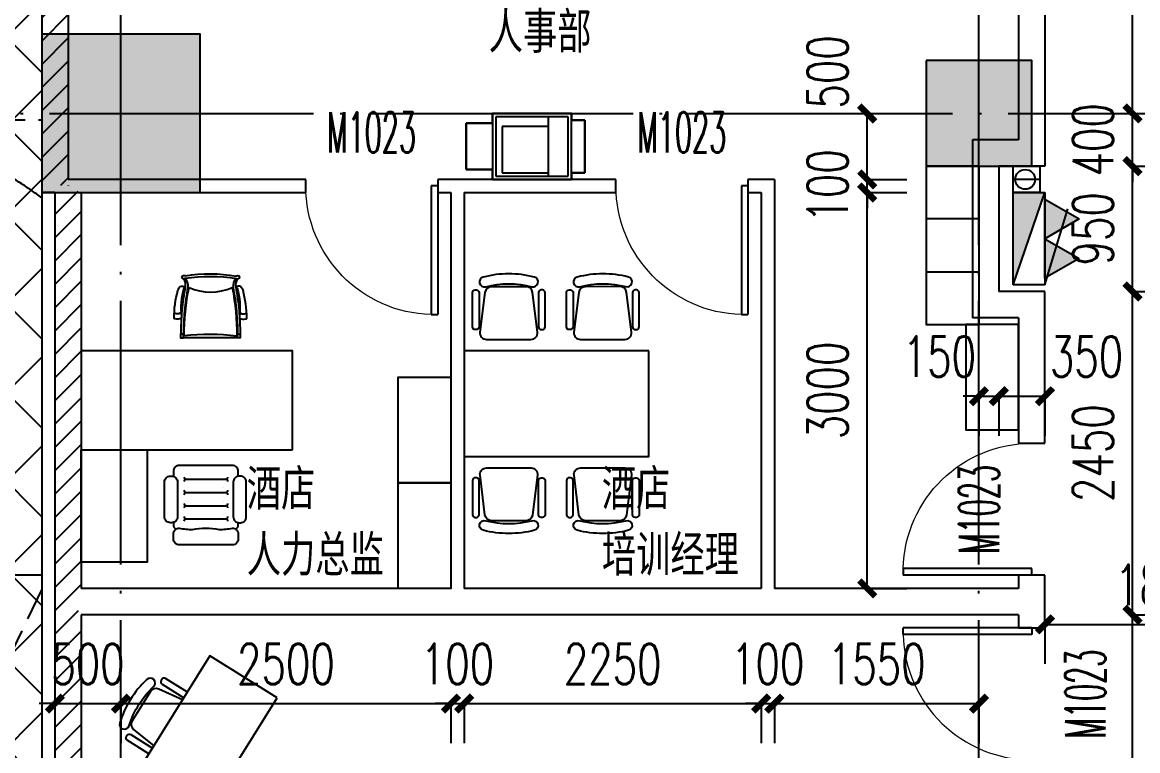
# Model space of a CAD drawing. Header units: millimetres. Extents: x 12325263 to 13848842, y -1463133 to 573208.
# Drawn here: x 12557550 to 12565999, y -894117 to -888596 of the extents above; entities that cross this region are included whole.
import ezdxf
from ezdxf.xclip import XClip

# ---------------------------------------------------------------- set-up
doc = ezdxf.new("R2010")
doc.units = ezdxf.units.MM
doc.header["$LTSCALE"] = 1000
doc.header["$XCLIPFRAME"] = 0
for name, pattern in [('-2F平面$0$DASH', [0.35, 0.25, -0.1]), ('DOTE', [2.42, 2, -0.2, 0.02, -0.2]), ('HIDDEN', [9.525, 6.35, -3.175])]:
    doc.linetypes.add(name, pattern=pattern)
for name, color, linetype in [('#s-灭火器', 20, 'Continuous'), ('-2F平面$0$PARTS-CAR公寓-机械车位', 240, 'Continuous'), ('A-ANNO-DIMS', 83, 'Continuous'), ('A-ANNO-TEXT', 7, 'Continuous'), ('A-AXIS', 16, 'DOTE'), ('A-COLS', 6, 'Continuous'), ('A-WALL', 5, 'Continuous'), ('A-WALL-PATT', 8, 'Continuous'), ('A_WALL(防火墙)', 151, 'Continuous'), ('EQUIP_消火栓', 7, 'Continuous'), ('fur202301', 252, 'Continuous'), ('PUB_DIM', 83, 'Continuous'), ('PUB_HATCH', 8, 'Continuous'), ('VPIPE-消防高', 3, 'Continuous'), ('WALL', 5, 'Continuous'), ('WALL-SHATCH', 8, 'Continuous'), ('WINDOW', 4, 'Continuous'), ('WINDOW_TEXT', 7, 'Continuous'), ('水条件', 1, 'Continuous')]:
    doc.layers.add(name, color=color, linetype=linetype)
doc.layers.add('-2F平面$0$A-轨迹线', color=8, linetype='Continuous', plot=False)
doc.styles.add('_TCH_DIM_T3', font='SIMPLEX.shx', dxfattribs={"width": 0.705882, "bigfont": 'GBCBIG.shx'})
doc.styles.add('_TCH_WINDOW', font='SIMPLEX', dxfattribs={"width": 0.7, "height": 3.5, "bigfont": 'GBCBIG'})
doc.styles.add('TITXV', font='', dxfattribs={"width": 0.7})
doc.styles.get('TITXV').set_extended_font_data('SimSun')
doc.dimstyles.new('_TCH_ARCH&&120', dxfattribs={"dimtxt": 306, "dimasz": 120, "dimexe": 300, "dimexo": 360, "dimgap": 147, "dimtad": 1, "dimdec": 0, "dimzin": 0, "dimdsep": 46, "dimtxsty": '_TCH_DIM_T3', "dimblk": 'ARCHTICK', "dimcen": 0.09, "dimclrt": 7, "dimazin": 2, "dimtfac": 1, "dimtdec": 0, "dimtix": 1, "dimtmove": 2, "dimatfit": 3, "dimfxl": 1, "dimfxlon": 1, "dimtolj": 1, "dimtzin": 0, "dimarcsym": 0})
pattern_1 = [(45, (0, 89.76), (-88.388383, 88.388383), [])]

# ---------------------------------------------------------------- blocks, each defined once
blk = doc.blocks.new('adgshg13-A$C7F010FC0')
at = {"layer": 'WALL-SHATCH'}
h = blk.add_hatch(color=256, dxfattribs=at)
h.dxf.hatch_style = 1
h.paths.add_polyline_path([(-60384.2, -16880.9), (-763.2, 197.5), (12587.6, -13153.3), (12587.6, -157996), (-162964.9, -188820.4), (-171262.4, -180522.9), (-171262.4, -31310.9), (-150707.2, -10755.7), (-131860.1, -7980.9), (-99162.4, -7980.9), (-99162.4, -4980.9), (-76620.4, -4980.9), (-70107.7, -16880.9)], flags=16)
h.paths.add_polyline_path([(-60091.2, -16380.9), (-646.9, 646.9), (12987.6, -12987.6), (12987.6, -158331.9), (-163100.6, -189250.4), (-171662.4, -180688.6), (-171662.4, -31145.2), (-150777.9, -10260.7), (-131896.7, -7480.9), (-99562.4, -7480.9), (-99562.4, -4580.9), (-76365.6, -4580.9), (-69907.5, -16380.9)])
blk = doc.blocks.new('adgshg2qbj-gycw-bj-13--2F平面$0$CAR-机械车位')
at = {"layer": '-2F平面$0$A-轨迹线', "color": 251, "linetype": '-2F平面$0$DASH'}
blk.add_lwpolyline([(2500, 3642.5, 0.290247), (2500, 6480.5), (2500, 8022.2, 0.450414), (-2948.5, 6924.3), (-2948.5, 5200), (0, 5200)], format="xyb", dxfattribs=at)
at = {"linetype": '-2F平面$0$DASH'}
for p, q in [((2500, 5200), (0, 0)), ((2500, 0), (0, 5200)), ((0, 2600), (2500, 2600))]:
    blk.add_line(p, q, dxfattribs=at)
for p, q in [((2500, 5200), (0, 5200)), ((0, 5200), (0, 200)), ((2500, 300), (2500, 5200))]:
    blk.add_line(p, q)
blk.add_lwpolyline([(2500, 300), (2500, 0), (0, 0), (0, 200)])
blk = doc.blocks.new('A$C4C7A72D3')
at = {"layer": '-2F平面$0$PARTS-CAR公寓-机械车位'}
for p, rotation in [((172069.1, 50338.7), 99.95953975250532), ((165556.2, 37418.6), 9.957498441716474)]:
    blk.add_blockref('adgshg2qbj-gycw-bj-13--2F平面$0$CAR-机械车位', p, dxfattribs=dict(at, rotation=rotation))
at = {"layer": 'WALL', "color": 1}
blk.add_blockref('adgshg13-A$C7F010FC0', (210433, 205503.6), dxfattribs=at)
blk = doc.blocks.new('qlzw')
at = {"layer": 'A-AXIS'}
for p, q in [((12424866.8, 979489.8), (12424866.8, 1082089.8)), ((12431366.8, 979489.8), (12431366.8, 1082089.8)), ((12404966.8, 992589.8), (12485416.8, 992589.8))]:
    blk.add_line(p, q, dxfattribs=at)
blk = doc.blocks.new('_FZH')
blk.add_lwpolyline([(-0.5, -0.5), (0.5, -0.5), (0.5, 0.5), (-0.5, 0.5)], close=True)
at = {"layer": 'PUB_HATCH'}
blk.add_solid([(-0.5, -0.5), (0.5, -0.5), (-0.5, 0.5), (0.5, 0.5)], dxfattribs=at)
blk = doc.blocks.new('asdfdsfds')
at = {"layer": 'A-COLS', "rotation": 270}
for p, xscale, yscale, zscale in [((-46000, -3400), 1200, 1200, 1200), ((-39500, -3400), 800, 800, 800)]:
    blk.add_blockref('_FZH', p, dxfattribs=dict(at, xscale=xscale, yscale=yscale, zscale=zscale))
blk = doc.blocks.new('管位')
at = {"layer": '水条件'}
blk.add_line((12573126, 675360.4), (12573126, 675160.4), dxfattribs=at)
blk.add_lwpolyline([(12573026, 675360.4), (12573226, 675360.4), (12573226, 675160.4), (12573026, 675160.4)], close=True, dxfattribs=at)
blk = doc.blocks.new('灭火器')
at = {"layer": '#s-灭火器', "ltscale": 1000}
for points in [[(292444.1, 59706.6), (292144.1, 59706.6), (292294.1, 59446.8)], [(292744.1, 59706.6), (292444.1, 59706.6), (292594.1, 59446.8)]]:
    blk.add_hatch(color=256, dxfattribs=at).paths.add_polyline_path(points)
for points in [[(292294.1, 59446.8), (292444.1, 59706.6), (292144.1, 59706.6)], [(292594.1, 59446.8), (292744.1, 59706.6), (292444.1, 59706.6)]]:
    blk.add_lwpolyline(points, close=True, dxfattribs=at)
blk = doc.blocks.new('$TWTSYS$00000508')
for p, q in [((-0.5, 0.5), (0.324, 1.224)), ((-0.5, 0.5), (-0.5, -0.5)), ((-0.5, -0.5), (0.5, 0.5)), ((0.5, 0.5), (-0.5, 0.5)), ((0.5, -0.5), (0.5, 0.5)), ((-0.5, -0.5), (0.5, -0.5))]:
    blk.add_line(p, q)
blk.add_solid([(0.5, -0.5), (0.5, 0.5), (-0.5, -0.5)])
blk = doc.blocks.new('消火栓')
at = {"layer": '#s-灭火器', "rotation": 180.0000000000001}
blk.add_blockref('灭火器', (12864422.1, 734931.8), dxfattribs=at)
at = {"layer": 'EQUIP_消火栓', "xscale": 700, "yscale": 240, "zscale": 700}
blk.add_blockref('$TWTSYS$00000508', (12571977.9, 675105.2), dxfattribs=at)
blk = doc.blocks.new('asdfasfasdfsdf')
at = {"layer": 'VPIPE-消防高'}
blk.add_circle((-3450, -21150), 75, dxfattribs=at)
at = {"xscale": -1, "rotation": 270}
blk.add_blockref('消火栓', (-678525.2, -12593577.9), dxfattribs=at)
at = {"layer": '水条件', "rotation": 270}
blk.add_blockref('管位', (-678700.4, 12551976), dxfattribs=at)
blk = doc.blocks.new('asdgagasdgfg培训桌')
at = {"layer": 'fur202301'}
blk.add_lwpolyline([(1916452.1, 259896.4), (1915852.1, 259896.4), (1915852.1, 258696.4), (1916452.1, 258696.4)], close=True, dxfattribs=at)
for points in [[(1915852.1, 259572.8), (1915657.4, 259572.8, 0.414214), (1915637.4, 259552.8), (1915637.4, 259542.8, 0.414214), (1915657.4, 259522.8), (1915852.1, 259522.8)], [(1915852.1, 259502.7), (1915656.2, 259478.2, 0.378242), (1915612.4, 259428.6), (1915612.4, 259166.9, 0.378242), (1915656.2, 259117.3), (1915852.1, 259092.8)], [(1915852.1, 259022.8), (1915657.4, 259022.8, -0.414214), (1915637.4, 259042.8), (1915637.4, 259052.8, -0.414214), (1915657.4, 259072.8), (1915852.1, 259072.8)]]:
    blk.add_lwpolyline(points, format="xyb", dxfattribs=at)
blk.add_lwpolyline([(1915612.4, 259472.8, 1), (1915539.8, 259491.5, 0.127017), (1915539.8, 259104, 1), (1915612.4, 259122.8, -0.127017)], format="xyb", close=True, dxfattribs=at)
blk = doc.blocks.new('asdgagasdgfgjiaju')
at = {"layer": 'fur202301', "linetype": 'Continuous'}
blk.add_lwpolyline([(252356.1, 715595.2), (253156.1, 715595.2), (253156.1, 715195.2), (252356.1, 715195.2)], close=True, dxfattribs=at)
blk = doc.blocks.new('asdgagasdgfgsfhsgh')
at = {"layer": 'fur202301', "ltscale": 2}
for p, q in [((95908.2, -232930), (95808.2, -232930)), ((95808.2, -232930), (95808.2, -233330)), ((95808.2, -233330), (95808.2, -232930)), ((95808.2, -232930), (95908.2, -232930)), ((96508.2, -232880), (95908.2, -232880)), ((95908.2, -232930), (95908.2, -232880)), ((95908.2, -232880), (96508.2, -232880)), ((95908.2, -232880), (95908.2, -233380)), ((96508.2, -233380), (96508.2, -232880)), ((96508.2, -232880), (96508.2, -232955)), ((96708.2, -232955), (96508.2, -232955)), ((96508.2, -232955), (96708.2, -232955)), ((96708.2, -233305), (96708.2, -232955)), ((96708.2, -232955), (96708.2, -233305)), ((95808.2, -233330), (95908.2, -233330)), ((95908.2, -233330), (95808.2, -233330)), ((95908.2, -233380), (95908.2, -233330)), ((96508.2, -233305), (96708.2, -233305)), ((96708.2, -233305), (96508.2, -233305)), ((96508.2, -233305), (96508.2, -233380)), ((95908.2, -233380), (96508.2, -233380)), ((96508.2, -233380), (95908.2, -233380))]:
    blk.add_line(p, q, dxfattribs=at)
at = {"layer": 'fur202301', "linetype": 'HIDDEN'}
for p, q in [((96483.2, -232905), (95933.2, -232905)), ((95933.2, -232905), (95933.2, -233355)), ((96083.2, -232905), (96083.2, -233355)), ((96433.2, -232930), (96083.2, -232930)), ((96433.2, -233280), (96433.2, -232930)), ((96483.2, -233355), (96483.2, -232905)), ((96083.2, -233280), (96433.2, -233280)), ((95933.2, -233355), (96483.2, -233355))]:
    blk.add_line(p, q, dxfattribs=at)
blk = doc.blocks.new('asdgagasdgfgbgstaimian')
at = {"layer": 'fur202301'}
for p, q in [((942701.8, -1151567.2), (942701.8, -1151159.5)), ((943775.9, -1151546.9), (943775.9, -1151248.3)), ((943840.6, -1151265.3), (943840.6, -1151265.3)), ((943875.9, -1151546.9), (943875.9, -1151248.3)), ((943940.6, -1151265.3), (943940.6, -1151265.3)), ((943975.9, -1151546.9), (943975.9, -1151248.3)), ((944040.6, -1151265.3), (944040.6, -1151265.3)), ((944075.9, -1151546.9), (944075.9, -1151248.3)), ((943840.6, -1151529.9), (943840.6, -1151529.9)), ((943940.6, -1151529.9), (943940.6, -1151529.9)), ((944040.6, -1151529.9), (944040.6, -1151529.9)), ((943715.6, -1151644.5), (943755.2, -1151644.5))]:
    blk.add_line(p, q, dxfattribs=at)
blk.add_lwpolyline([(943552.7, -1150741.6), (942802.7, -1150741.6), (942802.7, -1152341.6), (943552.7, -1152341.6), (943552.7, -1150741.6)], dxfattribs=at)
for points in [[(942325.2, -1151170.6, -0.365691), (942328.2, -1151161.6, -0.101421), (942544.2, -1151143.2, -0.001324), (942554.5, -1151142.5, 0.24904), (942559.4, -1151096.1, 0.331241), (942554.8, -1151087.8, 0.066397), (942343.2, -1151116.8, 0.062264), (942314, -1151134.7, 0.225604), (942318.9, -1151172.2)], [(942510.2, -1151140.3, 0.260958), (942521.6, -1151104.7, 0.074597), (942514.2, -1151088.9, 0.074597)], [(942234.4, -1151554.1, -0.090545), (942236, -1151168.8), (942233.5, -1151169), (942232.2, -1151156.6, -1), (942257.1, -1151154.1), (942258.4, -1151166.5), (942255.9, -1151166.7, 0.074171), (942254.3, -1151556.3), (942256.8, -1151556.6), (942255.5, -1151569, -1), (942230.6, -1151566.3), (942232, -1151553.9), (942234.4, -1151554.1)], [(942254.7, -1151174.8, 0.143198), (942322.6, -1151191.8, -0.022904), (942498.5, -1151167, -0.022904), (942675.9, -1151158.3, 2.083447)], [(942257.7, -1151160.2, 0.154518), (942318.9, -1151172.2, -0.022908), (942496.6, -1151147.1, -0.022908), (942675.9, -1151138.3, -0.053057)], [(943752.7, -1151152.3), (943715.6, -1151152.3, 0.414214), (943670.8, -1151197), (943670.8, -1151599.6, 0.414214), (943715.6, -1151644.4)], [(944154, -1151170.2, 0.236068), (944118.2, -1151152.3), (944105.7, -1151152.3)], [(944145, -1151599.6, 0.055299), (944156.9, -1151498.3, -0.118462), (944156.9, -1151298.3, 0.055299), (944145, -1151197, -0.414214), (944189.8, -1151152.3), (944227.5, -1151152.3, -0.414214)], [(944227.5, -1151152.3, -0.414214), (944272.2, -1151197), (944272.2, -1151599.6, -0.414214), (944227.5, -1151644.4), (944189.8, -1151644.4, -0.414214), (944145, -1151599.6)], [(942254.7, -1151551.9, -0.143198), (942322.6, -1151534.8, 0.022904), (942498.5, -1151559.7, 0.022904), (942675.9, -1151568.3, -2.083447)], [(942255.6, -1151567.6, -0.160517), (942318.9, -1151554.5, 0.022908), (942496.6, -1151579.6, 0.022908), (942675.9, -1151588.3, 0.053057)], [(942325.2, -1151556, 0.365691), (942328.2, -1151565.1, 0.101421), (942544.2, -1151583.5, 0.001324), (942554.5, -1151584.2, -0.24904), (942559.4, -1151630.5, -0.331241), (942554.8, -1151638.9, -0.066397), (942343.2, -1151609.9, -0.062264), (942314, -1151591.9, -0.225604), (942318.9, -1151554.5)], [(942510.2, -1151586.4, -0.260958), (942521.6, -1151621.9, -0.074597), (942514.2, -1151637.7, -0.074597)], [(944102.8, -1151644.4), (944118.2, -1151644.4, 0.236068), (944154, -1151626.5)]]:
    blk.add_lwpolyline(points, format="xyb", dxfattribs=at)
for points in [[(944060.4, -1151190.3, 0.414214), (944105.2, -1151145.5), (944105.2, -1151136.4, 0.414214), (944060.4, -1151091.6), (943796.6, -1151091.6, 0.414214), (943751.9, -1151136.4), (943751.9, -1151145.5, 0.414214), (943796.6, -1151190.3)], [(942322, -1151525.8, 0.206368), (942323.3, -1151197.8, -0.047704), (942690.4, -1151164.3, 0.055512), (942688.7, -1151562.3, -0.047704)], [(944060.4, -1151612.5, -0.414214), (944105.2, -1151657.2), (944105.2, -1151666.4, -0.414214), (944060.4, -1151711.1), (943796.6, -1151711.1, -0.414214), (943751.9, -1151666.4), (943751.9, -1151657.2, -0.414214), (943796.6, -1151612.5)]]:
    blk.add_lwpolyline(points, format="xyb", close=True, dxfattribs=at)
for points in [[(942675.9, -1151159.5), (942675.9, -1151137.4), (942702.7, -1151137.4), (942702.7, -1151159.5)], [(942675.9, -1151567.2), (942675.9, -1151589.3), (942702.7, -1151589.3), (942702.7, -1151567.2)], [(943552.7, -1151841.6), (944402.7, -1151841.6), (944402.7, -1152341.6), (943552.7, -1152341.6)]]:
    blk.add_lwpolyline(points, close=True, dxfattribs=at)
for centre, start, end in [((943758.9, -1151248.3), 0.00002, 90.00002), ((943792.9, -1151248.3), 90.00002, 180.00002), ((943858.9, -1151248.3), 0.00002, 90.00002), ((943892.9, -1151248.3), 90.00002, 180.00002), ((943958.9, -1151248.3), 0.00002, 90.00002), ((943992.9, -1151248.3), 90.00002, 180.00002), ((944058.9, -1151248.3), 0.00002, 90.00002), ((944092.9, -1151248.3), 90.00002, 180.00002), ((943758.9, -1151546.9), 270.00002, 0.00002), ((943792.9, -1151546.9), 180.00002, 270.00002), ((943858.9, -1151546.9), 270.00002, 0.00002), ((943892.9, -1151546.9), 180.00002, 270.00002), ((943958.9, -1151546.9), 270.00002, 0.00002), ((943992.9, -1151546.9), 180.00002, 270.00002), ((944058.9, -1151546.9), 270.00002, 0.00002), ((944092.9, -1151546.9), 180.00002, 270.00002)]:
    blk.add_arc(centre, 17, start, end, dxfattribs=at)
blk = doc.blocks.new('asdgagasdgfg办公椅9')
at = {"layer": 'fur202301'}
for points in [[(49162, 22959.3), (48976.9, 22774.2, -0.378242), (48910.8, 22770.1), (48672.2, 22955.7, -0.451123), (48667.5, 23030.5), (48905.6, 23268.6, -0.451123), (48980.5, 23264), (49166.1, 23025.3, -0.378242)], [(49232.1, 23064.7), (49225, 23057.7, -0.414214), (49196.7, 23057.7), (49012.9, 23241.5, -0.414214), (49012.9, 23269.8), (49019.9, 23276.9, -0.414214), (49048.2, 23276.9), (49232.1, 23093, -0.414214)], [(49193.2, 22990.5, -1), (49257.8, 22952.4, -0.127017), (48983.8, 22678.4, -1), (48945.7, 22743, 0.127017)], [(48871.4, 22704.1), (48878.5, 22711.2, 0.414214), (48878.5, 22739.5), (48694.7, 22923.3, 0.414214), (48666.4, 22923.3), (48659.3, 22916.3, 0.414214), (48659.3, 22888), (48843.2, 22704.1, 0.414214)]]:
    blk.add_lwpolyline(points, format="xyb", close=True, dxfattribs=at)
blk = doc.blocks.new('sdfgsdffhg')
at = {"layer": 'fur202301', "linetype": 'Continuous', "extrusion": (-2.17033e-40, 6.99974e-44, -1), "elevation": 0}
blk.add_lwpolyline([(18787.1, -17030.1), (20186.9, -17030.1), (20186.9, -17830.1), (18787, -17830.1)], close=True, dxfattribs=at)
at = {"layer": 'fur202301', "extrusion": (8.69474e-44, -2.17033e-40, -1), "xscale": -0.9999999999999998, "rotation": 180.0004399076286}
blk.add_blockref('asdgagasdgfgsfhsgh', (-76533.4, -248610.8, 0), dxfattribs=at)
at = {"layer": 'fur202301', "linetype": 'Continuous', "extrusion": (3.20322e-47, 2.17033e-40, -1), "rotation": 90.0000095579673}
for p in [(731882, -268786), (731882, -269185.6), (731582, -269985.6)]:
    blk.add_blockref('asdgagasdgfgjiaju', p, dxfattribs=at)
at = {"layer": 'fur202301', "xscale": -0.9999999999999998, "zscale": -0.9999999999999998, "rotation": 225.0082698700991}
for p in [(-70713, -35078.8, 0), (-70001, -35078.7, 0)]:
    blk.add_blockref('asdgagasdgfg办公椅9', p, dxfattribs=at)
at = {"layer": 'fur202301'}
for name, p, rotation in [('asdgagasdgfgbgstaimian', (1129256, 925770.7, 0), 269.9999069386725), ('asdgagasdgfg培训桌', (-1785602, 773211.5), 328.0744037874791)]:
    blk.add_blockref(name, p, dxfattribs=dict(at, rotation=rotation))
at = {"layer": 'fur202301', "linetype": 'Continuous', "extrusion": (3.20322e-47, -2.17033e-40, -1), "xscale": -1, "rotation": 89.9999904420327}
for p in [(735882.1, 235125.9, 0), (735882.1, 234325.9, 0)]:
    blk.add_blockref('asdgagasdgfgjiaju', p, dxfattribs=at)
at = {"layer": 'fur202301', "zscale": -1, "rotation": 314.999251064557}
for p in [(-70715.3, 211.8, 0), (-70003.3, 211.8, 0)]:
    blk.add_blockref('asdgagasdgfg办公椅9', p, dxfattribs=at)
blk = doc.blocks.new('_ArchTick')
at = {"color": 0, "linetype": 'ByBlock', "const_width": 0.4}
blk.add_lwpolyline([(-0.5, -0.5), (0.5, 0.5)], dxfattribs=at)
blk = doc.blocks.new('*D4137')
at = {"layer": 'A-ANNO-DIMS', "color": 0, "lineweight": -2, "transparency": 16777216}
for p, q in [((12564796.8, -891430), (12564676.8, -891430)), ((12564796.8, -891429), (12564796.8, -891730)), ((12564796.8, -891430), (12564946.8, -891430)), ((12564946.8, -891429), (12564946.8, -891730)), ((12564946.8, -891430), (12565066.8, -891430))]:
    blk.add_line(p, q, dxfattribs=at)
at = {"layer": 'Defpoints', "color": 0, "transparency": 16777216}
for p in [(12564796.8, -890686.8), (12564946.8, -890686.8), (12564946.8, -891430)]:
    blk.add_point(p, dxfattribs=at)
at = {"layer": 'A-ANNO-DIMS', "color": 0, "lineweight": -2, "transparency": 16777216, "xscale": 120, "yscale": 120, "zscale": 120}
blk.add_blockref('_ArchTick', (12564796.8, -891430), dxfattribs=at)
at = {"layer": 'A-ANNO-DIMS', "color": 0, "lineweight": -2, "transparency": 16777216, "xscale": 120, "yscale": 120, "zscale": 120, "rotation": 180}
blk.add_blockref('_ArchTick', (12564946.8, -891430), dxfattribs=at)
at = {"layer": 'A-ANNO-DIMS', "color": 7, "transparency": 16777216, "insert": (12564496.8, -891130), "char_height": 306, "attachment_point": 5, "style": '_TCH_DIM_T3'}
blk.add_mtext('\\A1;150', dxfattribs=at)
blk = doc.blocks.new('*D4138')
at = {"layer": 'A-ANNO-DIMS', "color": 0, "lineweight": -2, "transparency": 16777216}
for p, q in [((12564946.8, -891429), (12564946.8, -891730)), ((12564946.8, -891430), (12565296.8, -891430)), ((12565296.8, -891429), (12565296.8, -891730))]:
    blk.add_line(p, q, dxfattribs=at)
at = {"layer": 'Defpoints', "color": 0, "transparency": 16777216}
for p in [(12564946.8, -890686.8), (12565296.8, -890686.8), (12565296.8, -891430)]:
    blk.add_point(p, dxfattribs=at)
at = {"layer": 'A-ANNO-DIMS', "color": 0, "lineweight": -2, "transparency": 16777216, "xscale": 120, "yscale": 120, "zscale": 120, "rotation": 180}
blk.add_blockref('_ArchTick', (12564946.8, -891430), dxfattribs=at)
at = {"layer": 'A-ANNO-DIMS', "color": 0, "lineweight": -2, "transparency": 16777216, "xscale": 120, "yscale": 120, "zscale": 120}
blk.add_blockref('_ArchTick', (12565296.8, -891430), dxfattribs=at)
at = {"layer": 'A-ANNO-DIMS', "color": 7, "transparency": 16777216, "insert": (12565611.2, -891130), "char_height": 306, "attachment_point": 5, "style": '_TCH_DIM_T3'}
blk.add_mtext('\\A1;350', dxfattribs=at)
blk = doc.blocks.new('*D4423')
at = {"layer": 'A-ANNO-DIMS', "color": 0, "lineweight": -2, "transparency": 16777216}
for p, q in [((12565296.8, -893159), (12565296.8, -893460)), ((12565296.8, -893160), (12567096.8, -893160)), ((12567096.8, -893159), (12567096.8, -893460))]:
    blk.add_line(p, q, dxfattribs=at)
at = {"layer": 'Defpoints', "color": 0, "transparency": 16777216}
for p in [(12565296.8, -891940), (12567096.8, -891940), (12567096.8, -893160)]:
    blk.add_point(p, dxfattribs=at)
at = {"layer": 'A-ANNO-DIMS', "color": 0, "lineweight": -2, "transparency": 16777216, "xscale": 120, "yscale": 120, "zscale": 120, "rotation": 180}
blk.add_blockref('_ArchTick', (12565296.8, -893160), dxfattribs=at)
at = {"layer": 'A-ANNO-DIMS', "color": 0, "lineweight": -2, "transparency": 16777216, "xscale": 120, "yscale": 120, "zscale": 120}
blk.add_blockref('_ArchTick', (12567096.8, -893160), dxfattribs=at)
at = {"layer": 'A-ANNO-DIMS', "color": 7, "transparency": 16777216, "insert": (12566196.8, -892860), "char_height": 306, "attachment_point": 5, "style": '_TCH_DIM_T3'}
blk.add_mtext('\\A1;1800', dxfattribs=at)
blk = doc.blocks.new('*D4428')
at = {"layer": 'A-ANNO-DIMS', "color": 0, "lineweight": -2, "transparency": 16777216}
for p, q in [((12563949, -889886.8), (12564250, -889886.8)), ((12563950, -892886.8), (12563950, -889886.8)), ((12563949, -892886.8), (12564250, -892886.8))]:
    blk.add_line(p, q, dxfattribs=at)
at = {"layer": 'Defpoints', "color": 0, "transparency": 16777216}
for p in [(12563246.8, -889886.8), (12563950, -889886.8), (12563246.8, -892886.8)]:
    blk.add_point(p, dxfattribs=at)
at = {"layer": 'A-ANNO-DIMS', "color": 0, "lineweight": -2, "transparency": 16777216, "xscale": 120, "yscale": 120, "zscale": 120}
for p, rotation in [((12563950, -889886.8), 90), ((12563950, -892886.8), 270)]:
    blk.add_blockref('_ArchTick', p, dxfattribs=dict(at, rotation=rotation))
at = {"layer": 'A-ANNO-DIMS', "color": 7, "transparency": 16777216, "insert": (12563650, -891386.8), "char_height": 306, "attachment_point": 5, "rotation": 90, "style": '_TCH_DIM_T3'}
blk.add_mtext('\\A1;3000', dxfattribs=at)
blk = doc.blocks.new('*D4429')
at = {"layer": 'A-ANNO-DIMS', "color": 0, "lineweight": -2, "transparency": 16777216}
for p, q in [((12563950, -889786.8), (12563950, -889666.8)), ((12563949, -889786.8), (12564250, -889786.8)), ((12563950, -889886.8), (12563950, -889786.8)), ((12563949, -889886.8), (12564250, -889886.8)), ((12563950, -889886.8), (12563950, -890006.8))]:
    blk.add_line(p, q, dxfattribs=at)
at = {"layer": 'Defpoints', "color": 0, "transparency": 16777216}
for p in [(12563246.8, -889786.8), (12563950, -889786.8), (12563246.8, -889886.8)]:
    blk.add_point(p, dxfattribs=at)
at = {"layer": 'A-ANNO-DIMS', "color": 0, "lineweight": -2, "transparency": 16777216, "xscale": 120, "yscale": 120, "zscale": 120}
for p, rotation in [((12563950, -889786.8), 270), ((12563950, -889886.8), 90)]:
    blk.add_blockref('_ArchTick', p, dxfattribs=dict(at, rotation=rotation))
at = {"layer": 'A-ANNO-DIMS', "color": 7, "transparency": 16777216, "insert": (12563650, -889836.8), "char_height": 306, "attachment_point": 5, "rotation": 90, "style": '_TCH_DIM_T3'}
blk.add_mtext('\\A1;100', dxfattribs=at)
blk = doc.blocks.new('*D4430')
at = {"layer": 'A-ANNO-DIMS', "color": 0, "lineweight": -2, "transparency": 16777216}
for p, q in [((12563949, -889286.8), (12564250, -889286.8)), ((12563950, -889786.8), (12563950, -889286.8)), ((12563949, -889786.8), (12564250, -889786.8))]:
    blk.add_line(p, q, dxfattribs=at)
at = {"layer": 'Defpoints', "color": 0, "transparency": 16777216}
for p in [(12563246.8, -889286.8), (12563950, -889286.8), (12563246.8, -889786.8)]:
    blk.add_point(p, dxfattribs=at)
at = {"layer": 'A-ANNO-DIMS', "color": 0, "lineweight": -2, "transparency": 16777216, "xscale": 120, "yscale": 120, "zscale": 120}
for p, rotation in [((12563950, -889286.8), 90), ((12563950, -889786.8), 270)]:
    blk.add_blockref('_ArchTick', p, dxfattribs=dict(at, rotation=rotation))
at = {"layer": 'A-ANNO-DIMS', "color": 7, "transparency": 16777216, "insert": (12563650, -888972.4), "char_height": 306, "attachment_point": 5, "rotation": 90, "style": '_TCH_DIM_T3'}
blk.add_mtext('\\A1;500', dxfattribs=at)
blk = doc.blocks.new('*D4431')
at = {"layer": 'A-ANNO-DIMS', "color": 0, "lineweight": -2, "transparency": 16777216}
for p, q in [((12557796.8, -893760), (12557676.8, -893760)), ((12557796.8, -893759), (12557796.8, -894060)), ((12557796.8, -893760), (12558296.8, -893760)), ((12558296.8, -893759), (12558296.8, -894060)), ((12558296.8, -893760), (12558416.8, -893760))]:
    blk.add_line(p, q, dxfattribs=at)
at = {"layer": 'Defpoints', "color": 0, "transparency": 16777216}
for p in [(12557796.8, -892886.8), (12558296.8, -892886.8), (12558296.8, -893760)]:
    blk.add_point(p, dxfattribs=at)
at = {"layer": 'A-ANNO-DIMS', "color": 0, "lineweight": -2, "transparency": 16777216, "xscale": 120, "yscale": 120, "zscale": 120}
blk.add_blockref('_ArchTick', (12557796.8, -893760), dxfattribs=at)
at = {"layer": 'A-ANNO-DIMS', "color": 0, "lineweight": -2, "transparency": 16777216, "xscale": 120, "yscale": 120, "zscale": 120, "rotation": 180}
blk.add_blockref('_ArchTick', (12558296.8, -893760), dxfattribs=at)
at = {"layer": 'A-ANNO-DIMS', "color": 7, "transparency": 16777216, "insert": (12558046.8, -893460), "char_height": 306, "attachment_point": 5, "style": '_TCH_DIM_T3'}
blk.add_mtext('\\A1;500', dxfattribs=at)
blk = doc.blocks.new('*D4432')
at = {"layer": 'A-ANNO-DIMS', "color": 0, "lineweight": -2, "transparency": 16777216}
for p, q in [((12558296.8, -893759), (12558296.8, -894060)), ((12558296.8, -893760), (12560796.7, -893760)), ((12560796.7, -893759), (12560796.7, -894060))]:
    blk.add_line(p, q, dxfattribs=at)
at = {"layer": 'Defpoints', "color": 0, "transparency": 16777216}
for p in [(12558296.8, -892886.8), (12560796.7, -892886.8), (12560796.7, -893760)]:
    blk.add_point(p, dxfattribs=at)
at = {"layer": 'A-ANNO-DIMS', "color": 0, "lineweight": -2, "transparency": 16777216, "xscale": 120, "yscale": 120, "zscale": 120, "rotation": 180}
blk.add_blockref('_ArchTick', (12558296.8, -893760), dxfattribs=at)
at = {"layer": 'A-ANNO-DIMS', "color": 0, "lineweight": -2, "transparency": 16777216, "xscale": 120, "yscale": 120, "zscale": 120}
blk.add_blockref('_ArchTick', (12560796.7, -893760), dxfattribs=at)
at = {"layer": 'A-ANNO-DIMS', "color": 7, "transparency": 16777216, "insert": (12559546.8, -893460), "char_height": 306, "attachment_point": 5, "style": '_TCH_DIM_T3'}
blk.add_mtext('\\A1;2500', dxfattribs=at)
blk = doc.blocks.new('*D4433')
at = {"layer": 'A-ANNO-DIMS', "color": 0, "lineweight": -2, "transparency": 16777216}
for p, q in [((12560796.7, -893760), (12560676.7, -893760)), ((12560796.7, -893759), (12560796.7, -894060)), ((12560796.7, -893760), (12560896.8, -893760)), ((12560896.8, -893759), (12560896.8, -894060)), ((12560896.8, -893760), (12561016.8, -893760))]:
    blk.add_line(p, q, dxfattribs=at)
at = {"layer": 'Defpoints', "color": 0, "transparency": 16777216}
for p in [(12560796.7, -892886.8), (12560896.8, -892886.8), (12560896.8, -893760)]:
    blk.add_point(p, dxfattribs=at)
at = {"layer": 'A-ANNO-DIMS', "color": 0, "lineweight": -2, "transparency": 16777216, "xscale": 120, "yscale": 120, "zscale": 120}
blk.add_blockref('_ArchTick', (12560796.7, -893760), dxfattribs=at)
at = {"layer": 'A-ANNO-DIMS', "color": 0, "lineweight": -2, "transparency": 16777216, "xscale": 120, "yscale": 120, "zscale": 120, "rotation": 180}
blk.add_blockref('_ArchTick', (12560896.8, -893760), dxfattribs=at)
at = {"layer": 'A-ANNO-DIMS', "color": 7, "transparency": 16777216, "insert": (12560846.8, -893460), "char_height": 306, "attachment_point": 5, "style": '_TCH_DIM_T3'}
blk.add_mtext('\\A1;100', dxfattribs=at)
blk = doc.blocks.new('*D4434')
at = {"layer": 'A-ANNO-DIMS', "color": 0, "lineweight": -2, "transparency": 16777216}
for p, q in [((12560896.8, -893759), (12560896.8, -894060)), ((12560896.8, -893760), (12563146.8, -893760)), ((12563146.8, -893759), (12563146.8, -894060))]:
    blk.add_line(p, q, dxfattribs=at)
at = {"layer": 'Defpoints', "color": 0, "transparency": 16777216}
for p in [(12560896.8, -892886.8), (12563146.8, -892886.8), (12563146.8, -893760)]:
    blk.add_point(p, dxfattribs=at)
at = {"layer": 'A-ANNO-DIMS', "color": 0, "lineweight": -2, "transparency": 16777216, "xscale": 120, "yscale": 120, "zscale": 120, "rotation": 180}
blk.add_blockref('_ArchTick', (12560896.8, -893760), dxfattribs=at)
at = {"layer": 'A-ANNO-DIMS', "color": 0, "lineweight": -2, "transparency": 16777216, "xscale": 120, "yscale": 120, "zscale": 120}
blk.add_blockref('_ArchTick', (12563146.8, -893760), dxfattribs=at)
at = {"layer": 'A-ANNO-DIMS', "color": 7, "transparency": 16777216, "insert": (12562021.8, -893460), "char_height": 306, "attachment_point": 5, "style": '_TCH_DIM_T3'}
blk.add_mtext('\\A1;2250', dxfattribs=at)
blk = doc.blocks.new('*D4435')
at = {"layer": 'A-ANNO-DIMS', "color": 0, "lineweight": -2, "transparency": 16777216}
for p, q in [((12563146.8, -893760), (12563026.8, -893760)), ((12563146.8, -893759), (12563146.8, -894060)), ((12563146.8, -893760), (12563246.8, -893760)), ((12563246.8, -893759), (12563246.8, -894060)), ((12563246.8, -893760), (12563366.8, -893760))]:
    blk.add_line(p, q, dxfattribs=at)
at = {"layer": 'Defpoints', "color": 0, "transparency": 16777216}
for p in [(12563146.8, -892886.8), (12563246.8, -892886.8), (12563246.8, -893760)]:
    blk.add_point(p, dxfattribs=at)
at = {"layer": 'A-ANNO-DIMS', "color": 0, "lineweight": -2, "transparency": 16777216, "xscale": 120, "yscale": 120, "zscale": 120}
blk.add_blockref('_ArchTick', (12563146.8, -893760), dxfattribs=at)
at = {"layer": 'A-ANNO-DIMS', "color": 0, "lineweight": -2, "transparency": 16777216, "xscale": 120, "yscale": 120, "zscale": 120, "rotation": 180}
blk.add_blockref('_ArchTick', (12563246.8, -893760), dxfattribs=at)
at = {"layer": 'A-ANNO-DIMS', "color": 7, "transparency": 16777216, "insert": (12563196.8, -893460), "char_height": 306, "attachment_point": 5, "style": '_TCH_DIM_T3'}
blk.add_mtext('\\A1;100', dxfattribs=at)
blk = doc.blocks.new('*D4436')
at = {"layer": 'A-ANNO-DIMS', "color": 0, "lineweight": -2, "transparency": 16777216}
for p, q in [((12563246.8, -893759), (12563246.8, -894060)), ((12563246.8, -893760), (12564796.8, -893760)), ((12564796.8, -893759), (12564796.8, -894060))]:
    blk.add_line(p, q, dxfattribs=at)
at = {"layer": 'Defpoints', "color": 0, "transparency": 16777216}
for p in [(12563246.8, -892886.8), (12564796.8, -892886.8), (12564796.8, -893760)]:
    blk.add_point(p, dxfattribs=at)
at = {"layer": 'A-ANNO-DIMS', "color": 0, "lineweight": -2, "transparency": 16777216, "xscale": 120, "yscale": 120, "zscale": 120, "rotation": 180}
blk.add_blockref('_ArchTick', (12563246.8, -893760), dxfattribs=at)
at = {"layer": 'A-ANNO-DIMS', "color": 0, "lineweight": -2, "transparency": 16777216, "xscale": 120, "yscale": 120, "zscale": 120}
blk.add_blockref('_ArchTick', (12564796.8, -893760), dxfattribs=at)
at = {"layer": 'A-ANNO-DIMS', "color": 7, "transparency": 16777216, "insert": (12564021.8, -893460), "char_height": 306, "attachment_point": 5, "style": '_TCH_DIM_T3'}
blk.add_mtext('\\A1;1550', dxfattribs=at)
blk = doc.blocks.new('*D4614')
at = {"layer": 'Defpoints', "color": 0, "transparency": 16777216}
for p in [(12564696.8, -886586.8), (12565960, -886586.8), (12564696.8, -889286.8)]:
    blk.add_point(p, dxfattribs=at)
at = {"layer": 'PUB_DIM', "color": 0, "lineweight": -2, "transparency": 16777216}
for p, q in [((12565959, -886586.8), (12566260, -886586.8)), ((12565960, -889286.8), (12565960, -886586.8)), ((12565959, -889286.8), (12566260, -889286.8))]:
    blk.add_line(p, q, dxfattribs=at)
at = {"layer": 'PUB_DIM', "color": 0, "lineweight": -2, "transparency": 16777216, "xscale": 120, "yscale": 120, "zscale": 120}
for p, rotation in [((12565960, -886586.8), 90), ((12565960, -889286.8), 270)]:
    blk.add_blockref('_ArchTick', p, dxfattribs=dict(at, rotation=rotation))
at = {"layer": 'PUB_DIM', "color": 7, "transparency": 16777216, "insert": (12565660, -887936.8), "char_height": 306, "attachment_point": 5, "rotation": 90, "style": '_TCH_DIM_T3'}
blk.add_mtext('\\A1;2700', dxfattribs=at)
blk = doc.blocks.new('*D4615')
at = {"layer": 'Defpoints', "color": 0, "transparency": 16777216}
for p in [(12564696.8, -889286.8), (12565960, -889286.8), (12564696.8, -889686.8)]:
    blk.add_point(p, dxfattribs=at)
at = {"layer": 'PUB_DIM', "color": 0, "lineweight": -2, "transparency": 16777216}
for p, q in [((12565960, -889286.8), (12565960, -889166.8)), ((12565959, -889286.8), (12566260, -889286.8)), ((12565960, -889686.8), (12565960, -889286.8)), ((12565959, -889686.8), (12566260, -889686.8)), ((12565960, -889686.8), (12565960, -889806.8))]:
    blk.add_line(p, q, dxfattribs=at)
at = {"layer": 'PUB_DIM', "color": 0, "lineweight": -2, "transparency": 16777216, "xscale": 120, "yscale": 120, "zscale": 120}
for p, rotation in [((12565960, -889286.8), 270), ((12565960, -889686.8), 90)]:
    blk.add_blockref('_ArchTick', p, dxfattribs=dict(at, rotation=rotation))
at = {"layer": 'PUB_DIM', "color": 7, "transparency": 16777216, "insert": (12565660, -889486.8), "char_height": 306, "attachment_point": 5, "rotation": 90, "style": '_TCH_DIM_T3'}
blk.add_mtext('\\A1;400', dxfattribs=at)
blk = doc.blocks.new('*D4616')
at = {"layer": 'Defpoints', "color": 0, "transparency": 16777216}
for p in [(12564696.8, -889686.8), (12565960, -889686.8), (12564696.8, -890636.8)]:
    blk.add_point(p, dxfattribs=at)
at = {"layer": 'PUB_DIM', "color": 0, "lineweight": -2, "transparency": 16777216}
for p, q in [((12565959, -889686.8), (12566260, -889686.8)), ((12565960, -890636.8), (12565960, -889686.8)), ((12565959, -890636.8), (12566260, -890636.8))]:
    blk.add_line(p, q, dxfattribs=at)
at = {"layer": 'PUB_DIM', "color": 0, "lineweight": -2, "transparency": 16777216, "xscale": 120, "yscale": 120, "zscale": 120}
for p, rotation in [((12565960, -889686.8), 90), ((12565960, -890636.8), 270)]:
    blk.add_blockref('_ArchTick', p, dxfattribs=dict(at, rotation=rotation))
at = {"layer": 'PUB_DIM', "color": 7, "transparency": 16777216, "insert": (12565660, -890161.8), "char_height": 306, "attachment_point": 5, "rotation": 90, "style": '_TCH_DIM_T3'}
blk.add_mtext('\\A1;950', dxfattribs=at)
blk = doc.blocks.new('*D4617')
at = {"layer": 'Defpoints', "color": 0, "transparency": 16777216}
for p in [(12564696.8, -890636.8), (12565960, -890636.8), (12564696.8, -893086.8)]:
    blk.add_point(p, dxfattribs=at)
at = {"layer": 'PUB_DIM', "color": 0, "lineweight": -2, "transparency": 16777216}
for p, q in [((12565959, -890636.8), (12566260, -890636.8)), ((12565960, -893086.8), (12565960, -890636.8)), ((12565959, -893086.8), (12566260, -893086.8))]:
    blk.add_line(p, q, dxfattribs=at)
at = {"layer": 'PUB_DIM', "color": 0, "lineweight": -2, "transparency": 16777216, "xscale": 120, "yscale": 120, "zscale": 120}
for p, rotation in [((12565960, -890636.8), 90), ((12565960, -893086.8), 270)]:
    blk.add_blockref('_ArchTick', p, dxfattribs=dict(at, rotation=rotation))
at = {"layer": 'PUB_DIM', "color": 7, "transparency": 16777216, "insert": (12565660, -891861.8), "char_height": 306, "attachment_point": 5, "rotation": 90, "style": '_TCH_DIM_T3'}
blk.add_mtext('\\A1;2450', dxfattribs=at)
blk = doc.blocks.new('*D4618')
at = {"layer": 'Defpoints', "color": 0, "transparency": 16777216}
for p in [(12564696.8, -893086.8), (12565960, -893086.8), (12564696.8, -897886.9)]:
    blk.add_point(p, dxfattribs=at)
at = {"layer": 'PUB_DIM', "color": 0, "lineweight": -2, "transparency": 16777216}
for p, q in [((12565959, -893086.8), (12566260, -893086.8)), ((12565960, -897886.9), (12565960, -893086.8)), ((12565959, -897886.9), (12566260, -897886.9))]:
    blk.add_line(p, q, dxfattribs=at)
at = {"layer": 'PUB_DIM', "color": 0, "lineweight": -2, "transparency": 16777216, "xscale": 120, "yscale": 120, "zscale": 120}
for p, rotation in [((12565960, -893086.8), 90), ((12565960, -897886.9), 270)]:
    blk.add_blockref('_ArchTick', p, dxfattribs=dict(at, rotation=rotation))
at = {"layer": 'PUB_DIM', "color": 7, "transparency": 16777216, "insert": (12565660, -895486.8), "char_height": 306, "attachment_point": 5, "rotation": 90, "style": '_TCH_DIM_T3'}
blk.add_mtext('\\A1;4800', dxfattribs=at)
blk = doc.blocks.new('$DorLib2D$00000001')
for p, q in [((0.45, 0.975), (0.5, 0.975)), ((0.45, 0), (0.45, 0.975)), ((0.5, 0), (0.5, 0.975)), ((0.5, 0), (0.45, 0))]:
    blk.add_line(p, q)
at = {"lineweight": 13}
blk.add_arc((0.475, 0), 0.975, 91.46928, 180, dxfattribs=at)

msp = doc.modelspace()

# ---------------------------------------------------------------- block references
ref = msp.add_blockref('A$C4C7A72D3', (12385714.9, -906209.5), dxfattribs=dict(rotation=350.041249254255))
XClip(ref).set_block_clipping_path([(223442.8584877662, 85923.1187333744), (220542.7961432356, 85923.1422391906), (220542.8579492103, 89292.823275506), (211526.9150355905, 89292.8101311298), (210631.4331447985, 94392.8080583527), (206113.3685902953, 94392.8025418455), (206001.4315187763, 95030.3127344656), (204376.2826588508, 94744.9613686837), (203364.4570056833, 100506.9030052917), (197947.3947122637, 99555.7482674252), (192482.3428474721, 130679.4765393781), (190118.7804593667, 130264.4504016289), (191623.4071957469, 121695.6427078634), (177046.6486519482, 119136.2011700841), (175707.6223907359, 126760.8483765714), (173902.988371335, 128026.4039125028), (169528.3854461554, 127258.2903269802), (169070.0967394859, 129868.3614864857), (163308.2517458182, 128856.6693391807), (163766.52659606, 126246.6171700556), (159679.1795131005, 125528.9180921423), (170669.6888374612, 62935.797914044), (167222.1989369914, 62330.4650948944), (167939.7759490944, 58243.6808593175), (171386.9528796654, 58848.2912487988), (172857.0656793863, 50477.0032648193), (165962.5026008021, 49266.4230898353), (168037.7813034765, 37447.1796448426), (140649.9584970828, 32638.2390106404), (115387.9799239188, 28202.5781787895), (95598.7254695911, 140907.4332163476), (226939.476109907, 163968.8668500402), (240128.6952811591, 88852.8973128139)])

# ---------------------------------------------------------------- next in the draw order: hatches: boundary and pattern name
at = {"layer": 'A-WALL-PATT'}
h = msp.add_hatch(dxfattribs=at)
h.set_pattern_fill('ANSI37', color=252, scale=300)
h.set_pattern_definition([(45, (0, 0), (-336.759605, 336.759605), []), (135, (0, 0), (-336.759605, -336.759605), [])])
h.paths.add_polyline_path([(12620650.4, -860223), (12617794, -859722), (12618376.9, -856402.6), (12609496.8, -854843.4), (12609496.8, -849665.4), (12605046.8, -848884), (12605046.8, -848236.8), (12604796.8, -848236.8), (12604796.8, -848236.8), (12603396.8, -848236.8), (12603396.8, -842386.7), (12597896.8, -842386.8), (12597896.8, -819486.8), (12597896.6, -810786.8), (12595496.8, -810786.8), (12595496.9, -819486.7), (12580697.2, -819486.7), (12580696.9, -811745.4), (12579138.3, -810186.8), (12574696.8, -810186.7), (12574696.8, -807536.8), (12568846.8, -807536.8), (12568846.8, -810186.8), (12564696.9, -810186.8), (12564696.8, -873736.8), (12561196.8, -873736.8), (12561196.8, -877886.8), (12564696.8, -877886.8), (12564696.8, -886386.8), (12557696.8, -886386.8), (12557696.8, -898386.9), (12504241.6, -898386.9), (12504241.6, -783958), (12634041.3, -783958), (12627930.1, -818762.8)])
h = msp.add_hatch(dxfattribs=at)
h.set_pattern_fill('普通砖', color=256, scale=50, style=0)
h.set_pattern_definition(pattern_1)
h.paths.add_polyline_path([(12557896.8, -886586.8), (12557696.8, -886386.8), (12557696.8, -889886.8), (12557897.7, -889809.9), (12557896.8, -889786.8)])

# ---------------------------------------------------------------- next in the draw order: linework, layer by layer
at = {"layer": 'A-WALL'}
for p, q in [((12557898.7, -889836.7), (12557898.5, -889833)), ((12557796.8, -889886.8), (12557696.8, -889886.8))]:
    msp.add_line(p, q, dxfattribs=at)
at = {"layer": 'A_WALL(防火墙)'}
for p, q in [((12557696.8, -886386.8), (12557696.8, -889886.8)), ((12557896.8, -886586.8), (12557896.8, -889786.8)), ((12557796.8, -889886.8), (12557796.8, -892986.8)), ((12557796.8, -892986.8), (12557796.8, -897886.9))]:
    msp.add_line(p, q, dxfattribs=at)
at = {"layer": 'PUB_HATCH', "color": 6, "elevation": 0}
msp.add_lwpolyline([(12603396.8, -842386.7), (12597896.8, -842386.8), (12597896.8, -819486.8), (12597896.6, -810786.8), (12595496.8, -810786.8), (12595496.9, -819486.7), (12580697.2, -819486.7), (12580696.9, -811745.4), (12579138.3, -810186.8), (12574696.8, -810186.7), (12574696.8, -807536.8), (12568846.8, -807536.8), (12568846.8, -810186.8), (12564696.9, -810186.8), (12564696.8, -873736.8), (12561196.8, -873736.8), (12561196.8, -877886.8), (12564696.8, -877886.8), (12564696.8, -886386.8), (12557696.8, -886386.8), (12557696.8, -898386.9), (12504241.6, -898386.9)], dxfattribs=at)

# ---------------------------------------------------------------- next in the draw order: block references
at = {"color": 2}
msp.add_blockref('qlzw', (133430, -1881876.5), dxfattribs=at)
for name, p in [('asdfdsfds', (12604296.8, -885886.8)), ('asdfasfasdfsdf', (12568596.8, -868636.8))]:
    msp.add_blockref(name, p)

# ---------------------------------------------------------------- next in the draw order: block references
msp.add_blockref('sdfgsdffhg', (12581083.9, -874056.8, 0))

# ---------------------------------------------------------------- next in the draw order: hatches: boundary and pattern name
at = {"layer": 'A-WALL-PATT'}
h = msp.add_hatch(dxfattribs=at)
h.set_pattern_fill('普通砖', color=256, scale=50, style=0)
h.set_pattern_definition(pattern_1)
h.paths.add_polyline_path([(12557897.3, -889849.3), (12557796.8, -889886.8), (12557796.8, -892986.8), (12557930.1, -892986.8), (12557996.8, -892886.8), (12557996.8, -889886.8)])
h = msp.add_hatch(dxfattribs=at)
h.set_pattern_fill('普通砖', color=256, scale=50, style=0)
h.set_pattern_definition(pattern_1)
h.paths.add_polyline_path([(12557930.1, -892986.8), (12557796.8, -892986.8), (12557796.8, -897886.9), (12557996.8, -897886.9), (12557996.8, -893086.8)])

# ---------------------------------------------------------------- next in the draw order: linework, layer by layer
at = {"layer": 'A-WALL'}
for p, q in [((12565296.8, -886386.8), (12565296.8, -889686.8)), ((12565096.8, -886586.8), (12565096.8, -889486.8)), ((12565096.8, -889486.8), (12564746.8, -889486.8)), ((12564746.8, -889486.8), (12564746.8, -890836.8)), ((12565296.8, -889686.8), (12564946.8, -889686.8)), ((12564946.8, -889686.8), (12564946.8, -890636.8)), ((12559696.8, -889786.8), (12557896.8, -889786.8)), ((12559696.8, -889886.8), (12559696.8, -889786.8)), ((12560846.8, -889786.8), (12560696.8, -889786.8)), ((12560696.8, -889786.8), (12560696.8, -889886.8)), ((12562046.8, -889786.8), (12560846.8, -889786.8)), ((12562046.8, -889886.8), (12562046.8, -889786.8)), ((12563246.8, -889786.8), (12563046.8, -889786.8)), ((12563046.8, -889786.8), (12563046.8, -889886.8)), ((12563246.8, -889786.8), (12563246.8, -892886.8)), ((12557996.8, -889886.8), (12559696.8, -889886.8)), ((12560696.8, -889886.8), (12560796.8, -889886.8)), ((12560796.8, -889886.8), (12560796.8, -892886.8)), ((12560896.8, -889886.8), (12562046.8, -889886.8)), ((12560896.8, -889886.8), (12560896.8, -892886.8)), ((12563046.8, -889886.8), (12563146.8, -889886.8)), ((12563146.8, -889886.8), (12563146.8, -892886.8)), ((12565296.8, -890636.8), (12564946.8, -890636.8)), ((12565296.8, -891786.8), (12565296.8, -890636.8)), ((12565096.8, -890836.8), (12564746.8, -890836.8)), ((12565096.8, -890836.8), (12565096.8, -891786.8)), ((12565096.8, -891786.8), (12565296.8, -891786.8)), ((12565296.8, -892786.8), (12565096.8, -892786.8)), ((12565096.8, -892786.8), (12565096.8, -892886.8)), ((12565296.8, -892986.8), (12565296.8, -892786.8)), ((12560796.8, -892886.8), (12557996.8, -892886.8)), ((12563146.8, -892886.8), (12560896.8, -892886.8)), ((12565096.8, -892886.8), (12563246.8, -892886.8)), ((12565296.8, -893186.8), (12565296.8, -892986.8)), ((12560846.8, -893086.8), (12557996.8, -893086.8)), ((12563196.8, -893086.8), (12560846.8, -893086.8)), ((12565096.8, -893086.8), (12563196.8, -893086.8)), ((12565096.8, -893086.8), (12565096.8, -893186.8)), ((12565096.8, -893186.8), (12565296.8, -893186.8))]:
    msp.add_line(p, q, dxfattribs=at)
at = {"layer": 'A_WALL(防火墙)'}
for p, q in [((12557996.8, -889886.8), (12557996.8, -892886.8)), ((12557996.8, -893086.8), (12557996.8, -897886.9))]:
    msp.add_line(p, q, dxfattribs=at)

# ---------------------------------------------------------------- next in the draw order: block references
at = {"layer": 'WINDOW'}
ref = msp.add_blockref('$DorLib2D$00000001', (12560196.8, -889836.8), dxfattribs=dict(at, xscale=-1000, yscale=1000, zscale=100, rotation=180))
ref.add_attrib('A', 'M1023', (12559858.4, -889583.9), dxfattribs={"layer": 'WINDOW_TEXT', "height": 306, "style": '_TCH_WINDOW', "width": 0.494118})
ref = msp.add_blockref('$DorLib2D$00000001', (12562546.8, -889836.8), dxfattribs=dict(at, xscale=-1000, yscale=1000, zscale=100, rotation=180))
ref.add_attrib('A', 'M1023', (12562208.4, -889583.9), dxfattribs={"layer": 'WINDOW_TEXT', "height": 306, "style": '_TCH_WINDOW', "width": 0.494118})
ref = msp.add_blockref('$DorLib2D$00000001', (12565196.8, -892286.8), dxfattribs=dict(at, xscale=1000, yscale=-1000, zscale=200, rotation=270))
ref.add_attrib('A', 'M1023', (12564949.8, -892625.2), dxfattribs={"layer": 'WINDOW_TEXT', "height": 306, "rotation": 90, "style": '_TCH_WINDOW', "width": 0.494118})
ref = msp.add_blockref('$DorLib2D$00000001', (12565196.8, -893686.8), dxfattribs=dict(at, xscale=-1000, yscale=-1000, zscale=200, rotation=270))
ref.add_attrib('A', 'M1023', (12565755.7, -894025.2), dxfattribs={"layer": 'WINDOW_TEXT', "height": 306, "rotation": 90, "style": '_TCH_WINDOW', "width": 0.494118})

# ---------------------------------------------------------------- next in the draw order: texts
at = {"layer": 'A-ANNO-TEXT', "style": 'TITXV', "width": 0.7}
for s, p in [('人事部', (12561082.5, -888797.5)), ('酒店', (12559250.3, -892261.3)), ('酒店', (12561940, -892261.3)), ('人力总监', (12559250.3, -892761.3)), ('培训经理', (12561940, -892761.3))]:
    msp.add_text(s, height=271.9, dxfattribs=at).set_placement(p)

# ---------------------------------------------------------------- next in the draw order: dimensions: what is measured, and where the dimension line sits
at = {"layer": 'A-ANNO-DIMS'}
for base, p1, p2, angle, picture, middle in [((12563950, -889286.8), (12563246.8, -889786.8), (12563246.8, -889286.8), 90, '*D4430', (12563650, -888972.4)), ((12564946.8, -891430), (12564796.8, -890686.8), (12564946.8, -890686.8), 0, '*D4137', (12564496.8, -891130)), ((12565296.8, -891430), (12564946.8, -890686.8), (12565296.8, -890686.8), 0, '*D4138', (12565611.2, -891130))]:
    dim = msp.add_linear_dim(base=base, p1=p1, p2=p2, angle=angle, dimstyle='_TCH_ARCH&&120', dxfattribs=at)
    dim.commit()
    dim.dimension.update_dxf_attribs({"geometry": picture, "text_midpoint": middle, "dimtype": 129})
for p1, p2, distance, picture, middle in [((12563246.8, -889886.8), (12563246.8, -889786.8), -703.2, '*D4429', (12563650, -889836.8)), ((12563246.8, -892886.8), (12563246.8, -889886.8), -703.2, '*D4428', (12563650, -891386.8)), ((12565296.8, -891940), (12567096.8, -891940), -1220, '*D4423', (12566196.8, -892860)), ((12557796.8, -892886.8), (12558296.8, -892886.8), -873.2, '*D4431', (12558046.8, -893460)), ((12558296.8, -892886.8), (12560796.7, -892886.8), -873.2, '*D4432', (12559546.8, -893460)), ((12560796.7, -892886.8), (12560896.8, -892886.8), -873.2, '*D4433', (12560846.8, -893460)), ((12560896.8, -892886.8), (12563146.8, -892886.8), -873.2, '*D4434', (12562021.8, -893460)), ((12563146.8, -892886.8), (12563246.8, -892886.8), -873.2, '*D4435', (12563196.8, -893460)), ((12563246.8, -892886.8), (12564796.8, -892886.8), -873.2, '*D4436', (12564021.8, -893460))]:
    dim = msp.add_aligned_dim(p1=p1, p2=p2, distance=distance, dimstyle='_TCH_ARCH&&120', dxfattribs=at)
    dim.commit()
    dim.dimension.update_dxf_attribs({"geometry": picture, "text_midpoint": middle})
at = {"layer": 'PUB_DIM'}
for p1, p2, picture, middle in [((12564696.8, -889286.8), (12564696.8, -886586.8), '*D4614', (12565660, -887936.8)), ((12564696.8, -889686.8), (12564696.8, -889286.8), '*D4615', (12565660, -889486.8)), ((12564696.8, -890636.8), (12564696.8, -889686.8), '*D4616', (12565660, -890161.8)), ((12564696.8, -893086.8), (12564696.8, -890636.8), '*D4617', (12565660, -891861.8)), ((12564696.8, -897886.9), (12564696.8, -893086.8), '*D4618', (12565660, -895486.8))]:
    dim = msp.add_aligned_dim(p1=p1, p2=p2, distance=-1263.2, dimstyle='_TCH_ARCH&&120', dxfattribs=at)
    dim.commit()
    dim.dimension.update_dxf_attribs({"geometry": picture, "text_midpoint": middle})

doc.saveas('drawing.dxf')
